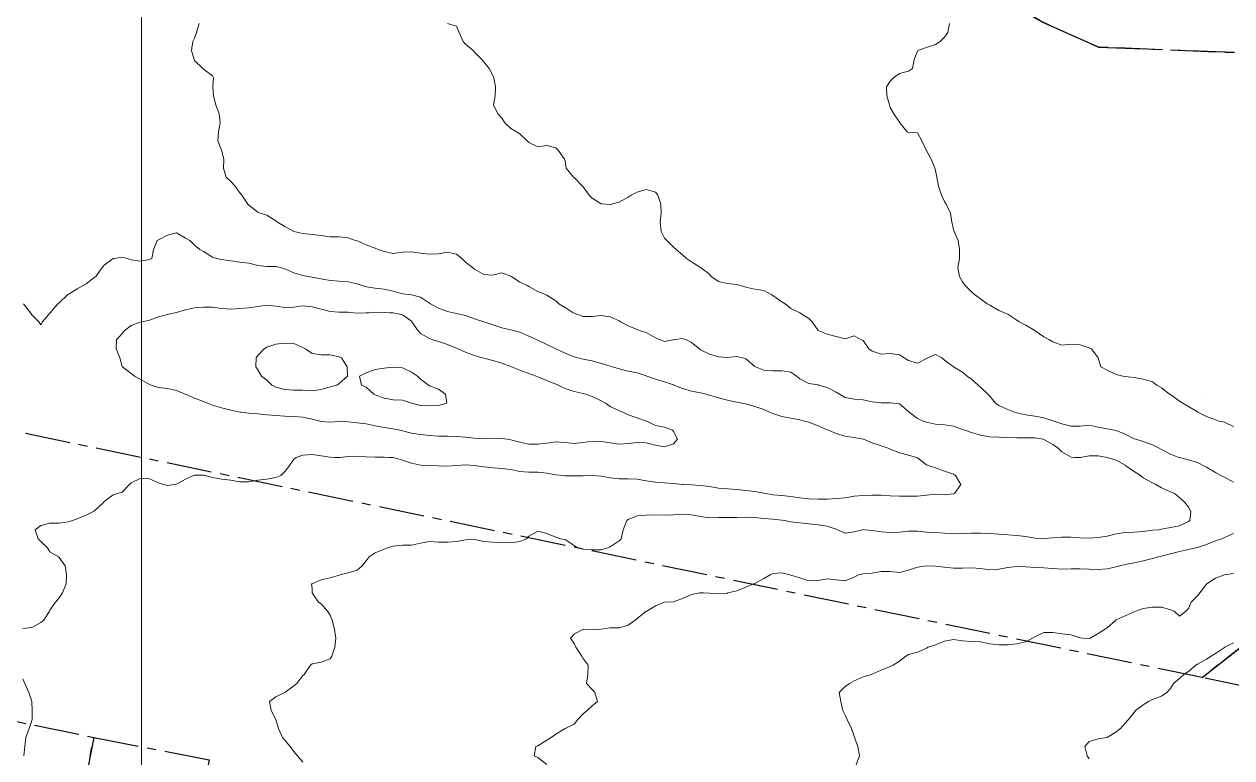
# Model space of a CAD drawing. Header units: centimetres. Extents: x 0 to 642158, y -847 to 649707.
# Drawn here: x 617660.3 to 617727.1, y 621504.1 to 621544.7 of the extents above; entities that cross this region are included whole.
import ezdxf

# ---------------------------------------------------------------- set-up
doc = ezdxf.new("R2010")
doc.units = ezdxf.units.CM
doc.header["$MEASUREMENT"] = 0
doc.linetypes.add('CENTERX2', pattern=[4, 2.5, -0.5, 0.5, -0.5])
doc.layers.add('MEV_grille', color=254, linetype='Continuous', lineweight=9)
doc.layers.add('WAL_topographie 0.5', color=253, linetype='Continuous', lineweight=20)
doc.layers.add('SPW_parcellaire cadastral', color=7, linetype='CENTERX2', lineweight=25, true_color=0xff0542)

# ---------------------------------------------------------------- blocks, each defined once
blk = doc.blocks.new('*U112')
at = {"layer": 'MEV_grille', "transparency": 33554687}
blk.add_lwpolyline([(0, 1825.476), (0, -1825.476)], dxfattribs=at)
blk = doc.blocks.new('*U113')
at = {"layer": 'MEV_grille', "color": 0, "linetype": 'ByBlock', "lineweight": -2, "transparency": 16777216}
blk.add_blockref('*U112', (2300, 0), dxfattribs=at)

msp = doc.modelspace()

# ---------------------------------------------------------------- linework, layer by layer
at = {"layer": 'SPW_parcellaire cadastral'}
for points in [[(617725.513, 621508.568), (617639.774, 621526.344), (617639.181, 621529.065), (617639.581, 621536.413), (617639.091, 621538.741), (617640.258, 621542.066), (617642.951, 621543.693), (617649.446, 621546.811), (617654.842, 621550.818), (617656.855, 621553.02), (617658.402, 621555.763), (617659.176, 621558.82), (617659.481, 621564.887)], [(617760.33, 621544.073), (617754.659, 621542.671), (617753.145, 621541.511), (617751.167, 621538.696), (617744.7, 621522.447), (617743.369, 621520.336), (617739.466, 621516.322), (617728.129, 621508.024), (617725.513, 621508.568), (617741.293, 621521.02), (617742.528, 621522.852), (617743.451, 621524.802), (617747.39, 621535.02), (617749.023, 621539.334), (617748.916, 621540.79), (617748.216, 621541.749), (617747.286, 621542.361), (617719.763, 621543.438), (617716.634, 621544.841), (617714.314, 621546.262), (617712.517, 621548.309), (617711.284, 621550.721), (617710.735, 621552.874), (617710.657, 621554.325)], [(617710.657, 621554.325), (617710.735, 621552.874), (617711.284, 621550.721), (617712.517, 621548.309), (617714.314, 621546.262), (617716.634, 621544.841), (617719.763, 621543.438), (617747.286, 621542.361), (617748.216, 621541.749), (617748.916, 621540.79), (617749.023, 621539.334), (617747.39, 621535.02), (617743.451, 621524.802), (617742.528, 621522.852), (617741.293, 621521.02), (617725.513, 621508.568)], [(617590.35, 621520.335), (617664.181, 621505.264), (617663.391, 621501.294)], [(617670.564, 621504.013), (617669.702, 621499.957), (617668.091, 621491.945), (617663.438, 621465.643), (617659.623, 621466.441), (617657.148, 621466.959), (617658.346, 621473.07), (617659.411, 621478.777), (617661.95, 621493.139), (617663.391, 621501.294), (617664.181, 621505.264), (617670.564, 621504.013)]]:
    msp.add_lwpolyline(points, dxfattribs=at)
at = {"layer": 'WAL_topographie 0.5'}
for points in [[(617670.012, 621544.75), (617669.859, 621544.25), (617669.75, 621543.932), (617669.65, 621543.75), (617669.59, 621543.25), (617669.73, 621542.75), (617669.75, 621542.708), (617670.208, 621542.25), (617670.25, 621542.217), (617670.75, 621541.857), (617670.8, 621541.75), (617670.761, 621541.25), (617670.808, 621540.75), (617670.935, 621540.25), (617671.12, 621539.75), (617671.174, 621539.25), (617671.069, 621538.75), (617671.048, 621538.25), (617671.25, 621537.75), (617671.25, 621537.75), (617671.363, 621537.25), (617671.352, 621536.75), (617671.491, 621536.25), (617671.75, 621536), (617672, 621535.75), (617672.25, 621535.382), (617672.359, 621535.25), (617672.708, 621534.75), (617672.75, 621534.7), (617673.25, 621534.321), (617673.375, 621534.25), (617673.75, 621534.145), (617674.25, 621533.831), (617674.347, 621533.75), (617674.75, 621533.523), (617675.25, 621533.25), (617675.25, 621533.25), (617675.75, 621533.127), (617676.25, 621533.069), (617676.75, 621533.017), (617677.25, 621532.947), (617677.75, 621532.95), (617678.25, 621532.896), (617678.65, 621532.75), (617678.75, 621532.722), (617679.25, 621532.509), (617679.75, 621532.315), (617679.906, 621532.25), (617680.25, 621532.138), (617680.75, 621532.032), (617681.25, 621532.102), (617681.75, 621532.11), (617682.25, 621532.038), (617682.75, 621531.983), (617683.25, 621532.012), (617683.75, 621532.105), (617684.25, 621531.998), (617684.54, 621531.75), (617684.75, 621531.548), (617685.122, 621531.25), (617685.25, 621531.162), (617685.75, 621530.86), (617686.25, 621530.833), (617686.75, 621530.962), (617687.25, 621530.78), (617687.295, 621530.75), (617687.75, 621530.436), (617688.162, 621530.25), (617688.25, 621530.198), (617688.75, 621529.933), (617689.173, 621529.75), (617689.25, 621529.724), (617689.75, 621529.399), (617689.908, 621529.25), (617690.25, 621529.044), (617690.703, 621528.75), (617690.75, 621528.719), (617691.25, 621528.535), (617691.75, 621528.536), (617692.25, 621528.597), (617692.75, 621528.526), (617693.25, 621528.293), (617693.321, 621528.25), (617693.75, 621528.026), (617694.25, 621527.814), (617694.425, 621527.75), (617694.75, 621527.648), (617695.25, 621527.366), (617695.521, 621527.25), (617695.75, 621527.162), (617696.208, 621527.25), (617696.25, 621527.256), (617696.75, 621527.32), (617696.97, 621527.25), (617697.25, 621527.099), (617697.697, 621526.75), (617697.75, 621526.706), (617698.25, 621526.458), (617698.75, 621526.317), (617699.25, 621526.265), (617699.75, 621526.33), (617700.089, 621526.25), (617700.25, 621526.207), (617700.75, 621525.782), (617700.794, 621525.75), (617701.25, 621525.578), (617701.75, 621525.528), (617702.25, 621525.542), (617702.75, 621525.457), (617703.066, 621525.25), (617703.25, 621525.097), (617703.75, 621524.842), (617704.25, 621524.756), (617704.272, 621524.75), (617704.75, 621524.617), (617705.25, 621524.363), (617705.437, 621524.25), (617705.75, 621524.064), (617706.25, 621523.963), (617706.75, 621523.924), (617707.25, 621523.825), (617707.75, 621523.763), (617708.25, 621523.77), (617708.426, 621523.75), (617708.75, 621523.711), (617709.25, 621523.281), (617709.285, 621523.25), (617709.75, 621522.892), (617710.069, 621522.75), (617710.25, 621522.694), (617710.75, 621522.58), (617711.25, 621522.55), (617711.75, 621522.48), (617712.25, 621522.29), (617712.366, 621522.25), (617712.75, 621522.133), (617713.25, 621521.987), (617713.75, 621521.889), (617714.25, 621521.863), (617714.75, 621521.849), (617715.25, 621521.83), (617715.75, 621521.839), (617716.25, 621521.836), (617716.71, 621521.75), (617716.75, 621521.739), (617717.25, 621521.454), (617717.537, 621521.25), (617717.75, 621521.052), (617718.25, 621520.755), (617718.45, 621520.75), (617718.75, 621520.743), (617718.782, 621520.75), (617719.25, 621520.834), (617719.75, 621520.829), (617720.25, 621520.752), (617720.256, 621520.75), (617720.75, 621520.598), (617721.25, 621520.311), (617721.343, 621520.25), (617721.75, 621519.968), (617722.09, 621519.75), (617722.25, 621519.625), (617722.75, 621519.335), (617722.949, 621519.25), (617723.25, 621519.069), (617723.75, 621518.851), (617723.97, 621518.75), (617724.25, 621518.537), (617724.555, 621518.25), (617724.75, 621517.988), (617724.879, 621517.75), (617724.817, 621517.25), (617724.75, 621517.2), (617724.25, 621516.971), (617723.75, 621516.866), (617723.25, 621516.773), (617723.11, 621516.75), (617722.75, 621516.716), (617722.25, 621516.654), (617721.75, 621516.611), (617721.25, 621516.6), (617720.75, 621516.517), (617720.25, 621516.389), (617719.75, 621516.315), (617719.25, 621516.287), (617718.75, 621516.302), (617718.25, 621516.33), (617717.75, 621516.333), (617717.25, 621516.299), (617716.75, 621516.257), (617716.25, 621516.28), (617715.75, 621516.366), (617715.25, 621516.435), (617714.75, 621516.465), (617714.25, 621516.496), (617713.75, 621516.545), (617713.25, 621516.564), (617712.75, 621516.557), (617712.25, 621516.541), (617711.75, 621516.527), (617711.25, 621516.555), (617710.75, 621516.594), (617710.25, 621516.618), (617709.75, 621516.663), (617709.25, 621516.676), (617708.75, 621516.622), (617708.25, 621516.593), (617707.75, 621516.627), (617707.25, 621516.711), (617706.85, 621516.75), (617706.75, 621516.758), (617706.705, 621516.75), (617706.25, 621516.632), (617705.75, 621516.565), (617705.329, 621516.75), (617705.25, 621516.78), (617704.75, 621516.953), (617704.25, 621517.01), (617703.75, 621517.076), (617703.25, 621517.127), (617702.75, 621517.18), (617702.397, 621517.25), (617702.25, 621517.276), (617701.75, 621517.334), (617701.25, 621517.378), (617700.75, 621517.425), (617700.25, 621517.435), (617699.75, 621517.425), (617699.25, 621517.425), (617698.75, 621517.422), (617698.25, 621517.412), (617697.75, 621517.475), (617697.25, 621517.576), (617696.75, 621517.6), (617696.25, 621517.576), (617695.75, 621517.562), (617695.25, 621517.564), (617694.75, 621517.562), (617694.25, 621517.522), (617693.75, 621517.319), (617693.666, 621517.25), (617693.475, 621516.75), (617693.366, 621516.25), (617693.25, 621516.13), (617692.75, 621515.808), (617692.605, 621515.75), (617692.25, 621515.645), (617691.75, 621515.628), (617691.25, 621515.673), (617690.933, 621515.75), (617690.75, 621515.869), (617690.25, 621516.205), (617690, 621516.25), (617689.75, 621516.333), (617689.25, 621516.532), (617688.75, 621516.672), (617688.25, 621516.4), (617688.122, 621516.25), (617687.75, 621516.099), (617687.25, 621516.029), (617686.75, 621516.045), (617686.25, 621516.06), (617685.75, 621516.102), (617685.25, 621516.199), (617684.75, 621516.197), (617684.25, 621516.103), (617683.75, 621516.052), (617683.25, 621516.065), (617682.75, 621516.091), (617682.25, 621515.997), (617681.75, 621515.894), (617681.25, 621515.893), (617680.75, 621515.83), (617680.45, 621515.75), (617680.25, 621515.674), (617679.75, 621515.473), (617679.411, 621515.25), (617679.25, 621515.023), (617679.019, 621514.75), (617678.75, 621514.509), (617678.25, 621514.358), (617677.806, 621514.25), (617677.75, 621514.243), (617677.25, 621514.086), (617676.75, 621513.979), (617676.25, 621513.762), (617676.227, 621513.75), (617676.25, 621513.5), (617676.262, 621513.25), (617676.617, 621512.75), (617676.75, 621512.645), (617677.116, 621512.25), (617677.25, 621512.021), (617677.364, 621511.75), (617677.5, 621511.25), (617677.569, 621510.75), (617677.514, 621510.25), (617677.34, 621509.75), (617677.25, 621509.614), (617676.75, 621509.431), (617676.25, 621509.333), (617676.167, 621509.25), (617675.818, 621508.75), (617675.75, 621508.685), (617675.417, 621508.25), (617675.25, 621508.115), (617674.75, 621507.75), (617674.75, 621507.75), (617674.25, 621507.5), (617673.897, 621507.25), (617673.987, 621506.75), (617674.25, 621506.25), (617674.25, 621506.25), (617674.393, 621505.75), (617674.621, 621505.25), (617674.75, 621505.118), (617675.041, 621504.75), (617675.25, 621504.477), (617675.442, 621504.25), (617675.75, 621503.897)], [(617683.75, 621544.75), (617684.25, 621544.6), (617684.39, 621544.25), (617684.607, 621543.75), (617684.75, 621543.602), (617685.163, 621543.25), (617685.25, 621543.17), (617685.654, 621542.75), (617685.75, 621542.618), (617686.054, 621542.25), (617686.25, 621541.875), (617686.306, 621541.75), (617686.408, 621541.25), (617686.393, 621540.75), (617686.292, 621540.25), (617686.54, 621539.75), (617686.75, 621539.515), (617686.911, 621539.25), (617687.25, 621538.933), (617687.573, 621538.75), (617687.75, 621538.639), (617688.154, 621538.25), (617688.25, 621538.167), (617688.75, 621537.926), (617689.25, 621538), (617689.75, 621537.861), (617689.875, 621537.75), (617690.231, 621537.25), (617690.25, 621537.15), (617690.317, 621536.75), (617690.719, 621536.25), (617690.75, 621536.231), (617691.214, 621535.75), (617691.25, 621535.708), (617691.583, 621535.25), (617691.75, 621535.078), (617692.25, 621534.779), (617692.5, 621534.75), (617692.75, 621534.726), (617692.817, 621534.75), (617693.25, 621534.873), (617693.75, 621535.135), (617693.917, 621535.25), (617694.25, 621535.417), (617694.75, 621535.564), (617695.25, 621535.421), (617695.393, 621535.25), (617695.558, 621534.75), (617695.563, 621534.25), (617695.514, 621533.75), (617695.575, 621533.25), (617695.75, 621532.882), (617695.882, 621532.75), (617696.25, 621532.382), (617696.406, 621532.25), (617696.75, 621531.944), (617696.969, 621531.75), (617697.25, 621531.57), (617697.75, 621531.25), (617697.75, 621531.25), (617698.25, 621530.886), (617698.341, 621530.75), (617698.75, 621530.485), (617699.25, 621530.364), (617699.75, 621530.319), (617699.946, 621530.25), (617700.25, 621530.172), (617700.75, 621530.044), (617701.25, 621529.977), (617701.652, 621529.75), (617701.75, 621529.701), (617702.25, 621529.349), (617702.433, 621529.25), (617702.75, 621528.987), (617703.25, 621528.75), (617703.25, 621528.75), (617703.75, 621528.426), (617703.935, 621528.25), (617704.25, 621527.773), (617704.298, 621527.75), (617704.75, 621527.56), (617705.25, 621527.438), (617705.75, 621527.315), (617706.25, 621527.479), (617706.643, 621527.25), (617706.75, 621527.213), (617707.061, 621526.75), (617707.25, 621526.629), (617707.75, 621526.46), (617708.25, 621526.503), (617708.75, 621526.427), (617709.011, 621526.25), (617709.25, 621526.105), (617709.75, 621525.956), (617710.25, 621526.218), (617710.319, 621526.25), (617710.75, 621526.434), (617711.097, 621526.25), (617711.25, 621526.135), (617711.75, 621525.75), (617711.75, 621525.75), (617712.25, 621525.465), (617712.507, 621525.25), (617712.75, 621525.068), (617713.105, 621524.75), (617713.25, 621524.631), (617713.654, 621524.25), (617713.75, 621524.144), (617714.073, 621523.75), (617714.25, 621523.626), (617714.75, 621523.404), (617715.132, 621523.25), (617715.25, 621523.215), (617715.75, 621523.099), (617716.25, 621523.038), (617716.75, 621522.937), (617717.25, 621522.768), (617717.299, 621522.75), (617717.75, 621522.605), (617718.25, 621522.48), (617718.75, 621522.484), (617719.25, 621522.535), (617719.75, 621522.422), (617720.25, 621522.322), (617720.65, 621522.25), (617720.75, 621522.238), (617721.25, 621522.041), (617721.75, 621521.782), (617721.839, 621521.75), (617722.25, 621521.629), (617722.75, 621521.438), (617723.125, 621521.25), (617723.25, 621521.179), (617723.75, 621520.933), (617724.208, 621520.75), (617724.25, 621520.736), (617724.75, 621520.613), (617725.25, 621520.465), (617725.673, 621520.25), (617725.75, 621520.21), (617726.25, 621519.921), (617726.543, 621519.75), (617726.75, 621519.654), (617727.25, 621519.387)], [(617711.517, 621544.75), (617711.439, 621544.25), (617711.25, 621543.992), (617711.008, 621543.75), (617710.75, 621543.587), (617710.25, 621543.411), (617709.776, 621543.25), (617709.75, 621543.217), (617709.566, 621542.75), (617709.484, 621542.25), (617709.25, 621542.11), (617708.75, 621541.973), (617708.422, 621541.75), (617708.25, 621541.554), (617708.043, 621541.25), (617708.065, 621540.75), (617708.207, 621540.25), (617708.25, 621540.096), (617708.437, 621539.75), (617708.75, 621539.281), (617708.781, 621539.25), (617709.183, 621538.75), (617709.25, 621538.713), (617709.75, 621538.7), (617709.987, 621538.25), (617710.228, 621537.75), (617710.25, 621537.721), (617710.508, 621537.25), (617710.721, 621536.75), (617710.75, 621536.625), (617710.833, 621536.25), (617710.926, 621535.75), (617711.083, 621535.25), (617711.25, 621534.906), (617711.339, 621534.75), (617711.583, 621534.25), (617711.663, 621533.75), (617711.75, 621533.35), (617711.776, 621533.25), (617712.009, 621532.75), (617712.083, 621532.25), (617712.073, 621531.75), (617711.991, 621531.25), (617712.088, 621530.75), (617712.25, 621530.45), (617712.388, 621530.25), (617712.75, 621529.9), (617712.917, 621529.75), (617713.25, 621529.525), (617713.605, 621529.25), (617713.75, 621529.16), (617714.25, 621528.878), (617714.562, 621528.75), (617714.75, 621528.662), (617715.25, 621528.347), (617715.381, 621528.25), (617715.75, 621528.065), (617716.25, 621527.769), (617716.275, 621527.75), (617716.75, 621527.417), (617717.056, 621527.25), (617717.25, 621527.141), (617717.75, 621526.965), (617718.25, 621527.006), (617718.75, 621526.971), (617719.25, 621526.804), (617719.378, 621526.75), (617719.75, 621526.25), (617719.75, 621526.25), (617719.904, 621525.75), (617720.25, 621525.566), (617720.75, 621525.336), (617721.111, 621525.25), (617721.25, 621525.226), (617721.75, 621525.17), (617722.25, 621525.083), (617722.75, 621524.936), (617722.994, 621524.75), (617723.25, 621524.592), (617723.705, 621524.25), (617723.75, 621524.226), (617724.25, 621523.858), (617724.435, 621523.75), (617724.75, 621523.557), (617725.25, 621523.265), (617725.265, 621523.25), (617725.75, 621523.011), (617726.25, 621522.823), (617726.444, 621522.75), (617726.75, 621522.698), (617727.25, 621522.458)], [(617660.292, 621529.25), (617660.675, 621528.75), (617660.75, 621528.635), (617661.135, 621528.25), (617661.25, 621528.083), (617661.329, 621528.25), (617661.75, 621528.721), (617661.758, 621528.75), (617662.189, 621529.25), (617662.25, 621529.293), (617662.741, 621529.75), (617662.75, 621529.757), (617663.25, 621530.063), (617663.594, 621530.25), (617663.75, 621530.35), (617664.25, 621530.727), (617664.282, 621530.75), (617664.633, 621531.25), (617664.75, 621531.374), (617665.25, 621531.745), (617665.281, 621531.75), (617665.75, 621531.825), (617666.018, 621531.75), (617666.25, 621531.668), (617666.75, 621531.608), (617667.25, 621531.685), (617667.393, 621531.75), (617667.479, 621532.25), (617667.688, 621532.75), (617667.75, 621532.789), (617668.25, 621533.032), (617668.75, 621533.16), (617669.25, 621532.876), (617669.485, 621532.75), (617669.75, 621532.49), (617670.034, 621532.25), (617670.25, 621532.134), (617670.75, 621531.82), (617670.967, 621531.75), (617671.25, 621531.691), (617671.75, 621531.616), (617672.25, 621531.548), (617672.75, 621531.5), (617673.25, 621531.354), (617673.75, 621531.314), (617674.25, 621531.311), (617674.487, 621531.25), (617674.75, 621531.171), (617675.25, 621530.95), (617675.75, 621530.81), (617676.044, 621530.75), (617676.25, 621530.717), (617676.75, 621530.625), (617677.25, 621530.528), (617677.75, 621530.487), (617678.25, 621530.464), (617678.75, 621530.343), (617679.033, 621530.25), (617679.25, 621530.19), (617679.75, 621530.103), (617680.25, 621530.044), (617680.75, 621529.942), (617681.25, 621529.804), (617681.6, 621529.75), (617681.75, 621529.731), (617682.25, 621529.605), (617682.75, 621529.28), (617682.801, 621529.25), (617683.25, 621529.005), (617683.75, 621528.827), (617684.065, 621528.75), (617684.25, 621528.706), (617684.75, 621528.59), (617685.25, 621528.412), (617685.75, 621528.25), (617685.75, 621528.25), (617686.25, 621528.088), (617686.75, 621527.907), (617687.25, 621527.799), (617687.456, 621527.75), (617687.75, 621527.669), (617688.25, 621527.446), (617688.71, 621527.25), (617688.75, 621527.233), (617689.25, 621527), (617689.75, 621526.75), (617689.75, 621526.75), (617690.25, 621526.519), (617690.75, 621526.314), (617690.983, 621526.25), (617691.25, 621526.178), (617691.75, 621526.082), (617692.25, 621525.946), (617692.75, 621525.791), (617692.883, 621525.75), (617693.25, 621525.644), (617693.75, 621525.523), (617694.25, 621525.427), (617694.75, 621525.265), (617694.786, 621525.25), (617695.25, 621525.073), (617695.75, 621524.922), (617696.25, 621524.758), (617696.273, 621524.75), (617696.75, 621524.567), (617697.25, 621524.42), (617697.75, 621524.326), (617698.055, 621524.25), (617698.25, 621524.197), (617698.75, 621524.052), (617699.25, 621523.914), (617699.75, 621523.81), (617700.042, 621523.75), (617700.25, 621523.711), (617700.75, 621523.568), (617701.25, 621523.39), (617701.559, 621523.25), (617701.75, 621523.171), (617702.25, 621523.012), (617702.75, 621522.915), (617703.25, 621522.822), (617703.506, 621522.75), (617703.75, 621522.691), (617704.25, 621522.489), (617704.75, 621522.278), (617704.837, 621522.25), (617705.25, 621522.075), (617705.75, 621521.916), (617706.25, 621521.846), (617706.75, 621521.755), (617706.767, 621521.75), (617707.25, 621521.561), (617707.75, 621521.39), (617708.132, 621521.25), (617708.25, 621521.2), (617708.75, 621520.996), (617709.25, 621520.865), (617709.696, 621520.75), (617709.75, 621520.717), (617710.25, 621520.332), (617710.512, 621520.25), (617710.75, 621520.171), (617711.25, 621519.996), (617711.75, 621519.818), (617711.861, 621519.75), (617712.16, 621519.25), (617711.794, 621518.75), (617711.75, 621518.735), (617711.25, 621518.67), (617710.75, 621518.71), (617710.25, 621518.663), (617709.75, 621518.602), (617709.25, 621518.602), (617708.75, 621518.596), (617708.25, 621518.622), (617707.75, 621518.663), (617707.25, 621518.658), (617706.75, 621518.645), (617706.25, 621518.598), (617705.75, 621518.514), (617705.25, 621518.466), (617704.75, 621518.446), (617704.25, 621518.436), (617703.75, 621518.455), (617703.25, 621518.518), (617702.75, 621518.59), (617702.25, 621518.632), (617701.75, 621518.682), (617701.354, 621518.75), (617701.25, 621518.771), (617700.75, 621518.867), (617700.25, 621518.916), (617699.75, 621518.965), (617699.25, 621519.005), (617698.75, 621519.048), (617698.25, 621519.136), (617697.75, 621519.201), (617697.25, 621519.224), (617696.813, 621519.25), (617696.75, 621519.254), (617696.25, 621519.304), (617695.75, 621519.345), (617695.25, 621519.377), (617694.75, 621519.461), (617694.25, 621519.548), (617693.75, 621519.564), (617693.25, 621519.562), (617692.75, 621519.62), (617692.25, 621519.703), (617691.75, 621519.739), (617691.25, 621519.735), (617690.75, 621519.725), (617690.25, 621519.738), (617690.13, 621519.75), (617689.75, 621519.79), (617689.25, 621519.878), (617688.75, 621519.93), (617688.25, 621519.927), (617687.75, 621519.972), (617687.25, 621520.072), (617686.75, 621520.141), (617686.25, 621520.179), (617685.75, 621520.228), (617685.599, 621520.25), (617685.25, 621520.292), (617684.75, 621520.33), (617684.25, 621520.302), (617683.75, 621520.271), (617683.25, 621520.278), (617682.75, 621520.297), (617682.25, 621520.327), (617681.75, 621520.428), (617681.25, 621520.602), (617680.75, 621520.737), (617680.528, 621520.75), (617680.25, 621520.761), (617679.75, 621520.764), (617679.25, 621520.786), (617678.75, 621520.808), (617678.25, 621520.792), (617677.817, 621520.75), (617677.75, 621520.74), (617677.5, 621520.75), (617677.25, 621520.756), (617676.75, 621520.831), (617676.25, 621520.906), (617675.75, 621520.877), (617675.372, 621520.75), (617675.25, 621520.652), (617674.965, 621520.25), (617674.75, 621519.975), (617674.525, 621519.75), (617674.25, 621519.628), (617673.75, 621519.543), (617673.25, 621519.486), (617672.75, 621519.395), (617672.25, 621519.401), (617671.75, 621519.483), (617671.25, 621519.538), (617670.75, 621519.644), (617670.338, 621519.75), (617670.25, 621519.77), (617669.75, 621519.769), (617669.694, 621519.75), (617669.25, 621519.553), (617668.75, 621519.264), (617668.65, 621519.25), (617668.25, 621519.197), (617668.039, 621519.25), (617667.75, 621519.35), (617667.25, 621519.561), (617666.75, 621519.587), (617666.25, 621519.336), (617666.156, 621519.25), (617665.75, 621518.831), (617665.472, 621518.75), (617665.25, 621518.676), (617664.75, 621518.317), (617664.715, 621518.25), (617664.25, 621517.828), (617664.15, 621517.75), (617663.75, 621517.561), (617663.25, 621517.354), (617662.988, 621517.25), (617662.75, 621517.178), (617662.25, 621517.104), (617661.75, 621517.106), (617661.25, 621516.985), (617660.934, 621516.75), (617661.092, 621516.25), (617661.25, 621516.092), (617661.611, 621515.75), (617661.75, 621515.533), (617662.214, 621515.25), (617662.25, 621515.208), (617662.594, 621514.75), (617662.667, 621514.25), (617662.655, 621513.75), (617662.44, 621513.25), (617662.25, 621512.984), (617662.055, 621512.75), (617661.75, 621512.292), (617661.733, 621512.25), (617661.41, 621511.75), (617661.25, 621511.617), (617660.75, 621511.335), (617660.25, 621511.281)], [(617696.479, 621521.75), (617696.25, 621521.505), (617695.75, 621521.339), (617695.25, 621521.424), (617694.75, 621521.554), (617694.25, 621521.58), (617693.75, 621521.519), (617693.25, 621521.489), (617692.75, 621521.552), (617692.25, 621521.631), (617691.75, 621521.651), (617691.25, 621521.571), (617690.75, 621521.51), (617690.25, 621521.566), (617689.75, 621521.604), (617689.25, 621521.544), (617688.75, 621521.474), (617688.25, 621521.484), (617687.75, 621521.591), (617687.25, 621521.722), (617687.056, 621521.75), (617686.75, 621521.798), (617686.25, 621521.803), (617685.75, 621521.79), (617685.25, 621521.815), (617684.75, 621521.868), (617684.25, 621521.907), (617683.75, 621521.916), (617683.25, 621521.923), (617682.75, 621521.958), (617682.25, 621522.007), (617681.75, 621522.088), (617681.25, 621522.217), (617681.104, 621522.25), (617680.75, 621522.332), (617680.25, 621522.4), (617679.75, 621522.492), (617679.25, 621522.597), (617678.75, 621522.669), (617678.25, 621522.713), (617677.75, 621522.726), (617677.25, 621522.697), (617676.75, 621522.728), (617676.676, 621522.75), (617676.25, 621522.863), (617675.75, 621522.972), (617675.25, 621523.006), (617674.75, 621523.032), (617674.25, 621523.066), (617673.75, 621523.098), (617673.25, 621523.154), (617672.75, 621523.2), (617672.319, 621523.25), (617672.25, 621523.257), (617671.75, 621523.367), (617671.25, 621523.491), (617670.75, 621523.636), (617670.462, 621523.75), (617670.25, 621523.835), (617669.75, 621524.024), (617669.25, 621524.244), (617669.237, 621524.25), (617668.75, 621524.444), (617668.25, 621524.556), (617667.75, 621524.618), (617667.342, 621524.75), (617667.25, 621524.784), (617666.75, 621525.076), (617666.427, 621525.25), (617666.25, 621525.389), (617665.758, 621525.75), (617665.75, 621525.781), (617665.616, 621526.25), (617665.409, 621526.75), (617665.436, 621527.25), (617665.75, 621527.605), (617665.861, 621527.75), (617666.25, 621528.047), (617666.75, 621528.231), (617666.843, 621528.25), (617667.25, 621528.342), (617667.75, 621528.514), (617668.25, 621528.653), (617668.657, 621528.75), (617668.75, 621528.77), (617669.25, 621528.913), (617669.75, 621529.012), (617670.25, 621529.063), (617670.75, 621529.056), (617671.25, 621528.982), (617671.75, 621528.948), (617672.25, 621528.986), (617672.75, 621529.025), (617673.25, 621529.091), (617673.75, 621529.166), (617674.25, 621529.12), (617674.75, 621529.04), (617675.25, 621529.063), (617675.75, 621529.124), (617676.25, 621529.072), (617676.75, 621528.938), (617677.25, 621528.822), (617677.75, 621528.786), (617678.25, 621528.776), (617678.555, 621528.75), (617678.75, 621528.731), (617679.25, 621528.735), (617679.408, 621528.75), (617679.75, 621528.774), (617680.25, 621528.767), (617680.563, 621528.75), (617680.75, 621528.738), (617681.25, 621528.639), (617681.75, 621528.279), (617681.779, 621528.25), (617682.118, 621527.75), (617682.25, 621527.609), (617682.75, 621527.325), (617682.945, 621527.25), (617683.25, 621527.156), (617683.75, 621526.984), (617684.25, 621526.781), (617684.322, 621526.75), (617684.75, 621526.564), (617685.25, 621526.376), (617685.671, 621526.25), (617685.75, 621526.228), (617686.25, 621526.101), (617686.75, 621525.969), (617687.25, 621525.769), (617687.294, 621525.75), (617687.75, 621525.572), (617688.25, 621525.396), (617688.662, 621525.25), (617688.75, 621525.211), (617689.25, 621525.009), (617689.75, 621524.801), (617689.877, 621524.75), (617690.25, 621524.558), (617690.75, 621524.393), (617691.25, 621524.279), (617691.375, 621524.25), (617691.75, 621524.115), (617692.25, 621523.869), (617692.495, 621523.75), (617692.75, 621523.566), (617693.25, 621523.323), (617693.453, 621523.25), (617693.75, 621523.107), (617694.25, 621522.929), (617694.75, 621522.76), (617694.778, 621522.75), (617695.25, 621522.52), (617695.75, 621522.423), (617696.199, 621522.25), (617696.25, 621522.185), (617696.479, 621521.75)], [(617677.629, 621524.75), (617677.25, 621524.651), (617676.75, 621524.506), (617676.25, 621524.437), (617675.75, 621524.46), (617675.25, 621524.476), (617674.75, 621524.505), (617674.25, 621524.64), (617674.031, 621524.75), (617673.75, 621525.028), (617673.463, 621525.25), (617673.25, 621525.593), (617673.134, 621525.75), (617673.154, 621526.25), (617673.25, 621526.377), (617673.61, 621526.75), (617673.75, 621526.853), (617674.25, 621527.017), (617674.75, 621527.065), (617675.25, 621527.051), (617675.75, 621526.824), (617675.885, 621526.75), (617676.25, 621526.49), (617676.75, 621526.421), (617677.25, 621526.422), (617677.75, 621526.315), (617677.885, 621526.25), (617678.195, 621525.75), (617678.221, 621525.25), (617677.75, 621524.838), (617677.629, 621524.75)], [(617683.709, 621523.75), (617683.25, 621523.611), (617682.75, 621523.598), (617682.25, 621523.614), (617681.761, 621523.75), (617681.75, 621523.755), (617681.25, 621523.913), (617680.75, 621523.938), (617680.25, 621524.016), (617679.75, 621524.215), (617679.676, 621524.25), (617679.25, 621524.63), (617678.994, 621524.75), (617678.886, 621525.25), (617679.25, 621525.417), (617679.75, 621525.605), (617680.25, 621525.678), (617680.75, 621525.746), (617681.25, 621525.703), (617681.75, 621525.46), (617682.096, 621525.25), (617682.25, 621525.081), (617682.703, 621524.75), (617682.75, 621524.714), (617683.25, 621524.52), (617683.645, 621524.25), (617683.709, 621523.75)], [(617725.75, 621524.25), (617725.75, 621524.25), (617725.75, 621524.25), (617725.75, 621524.25), (617725.75, 621524.25)], [(617727.25, 621516.544), (617726.75, 621516.32), (617726.596, 621516.25), (617726.25, 621516.128), (617725.75, 621515.931), (617725.25, 621515.767), (617725.164, 621515.75), (617724.75, 621515.653), (617724.25, 621515.548), (617723.75, 621515.423), (617723.25, 621515.29), (617723.083, 621515.25), (617722.75, 621515.149), (617722.25, 621515.021), (617721.75, 621514.923), (617721.25, 621514.828), (617720.94, 621514.75), (617720.75, 621514.69), (617720.25, 621514.577), (617719.75, 621514.549), (617719.25, 621514.568), (617718.75, 621514.589), (617718.25, 621514.581), (617717.75, 621514.573), (617717.25, 621514.609), (617716.75, 621514.638), (617716.25, 621514.663), (617715.75, 621514.704), (617715.25, 621514.708), (617714.75, 621514.654), (617714.25, 621514.562), (617713.75, 621514.536), (617713.25, 621514.61), (617712.75, 621514.638), (617712.25, 621514.619), (617711.75, 621514.628), (617711.25, 621514.682), (617710.75, 621514.739), (617710.25, 621514.743), (617709.75, 621514.686), (617709.25, 621514.519), (617708.75, 621514.384), (617708.25, 621514.437), (617707.75, 621514.433), (617707.25, 621514.354), (617706.75, 621514.311), (617706.49, 621514.25), (617706.25, 621514.13), (617705.75, 621513.917), (617705.25, 621513.978), (617704.75, 621514.026), (617704.25, 621513.932), (617703.75, 621513.929), (617703.25, 621514.079), (617702.75, 621514.236), (617702.694, 621514.25), (617702.25, 621514.369), (617701.75, 621514.325), (617701.607, 621514.25), (617701.25, 621514.042), (617700.75, 621513.783), (617700.682, 621513.75), (617700.25, 621513.58), (617699.75, 621513.375), (617699.261, 621513.25), (617699.25, 621513.247), (617698.75, 621513.204), (617698.25, 621513.24), (617697.917, 621513.25), (617697.75, 621513.254), (617697.714, 621513.25), (617697.25, 621513.162), (617696.75, 621512.937), (617696.25, 621512.765), (617695.75, 621512.75), (617695.75, 621512.75), (617695.25, 621512.546), (617694.769, 621512.25), (617694.75, 621512.239), (617694.25, 621511.845), (617694.129, 621511.75), (617693.75, 621511.472), (617693.25, 621511.314), (617692.75, 621511.318), (617692.25, 621511.25), (617692.25, 621511.25), (617691.75, 621511.231), (617691.25, 621511.239), (617690.75, 621510.972), (617690.55, 621510.75), (617690.75, 621510.464), (617690.846, 621510.25), (617691.184, 621509.75), (617691.25, 621509.631), (617691.536, 621509.25), (617691.519, 621508.75), (617691.438, 621508.25), (617691.75, 621507.917), (617691.897, 621507.75), (617692.044, 621507.25), (617691.75, 621507), (617691.472, 621506.75), (617691.25, 621506.568), (617690.958, 621506.25), (617690.75, 621505.987), (617690.25, 621505.75), (617690.25, 621505.75), (617689.75, 621505.447), (617689.49, 621505.25), (617689.25, 621505.104), (617688.75, 621504.794), (617688.632, 621504.75), (617688.546, 621504.25), (617688.75, 621504.148), (617689.25, 621503.762)], [(617727.25, 621514.324), (617726.75, 621514.25), (617726.75, 621514.25), (617726.25, 621514.076), (617725.77, 621513.75), (617725.75, 621513.73), (617725.381, 621513.25), (617725.25, 621513.101), (617724.905, 621512.75), (617724.75, 621512.39), (617724.598, 621512.25), (617724.25, 621511.964), (617723.954, 621512.25), (617723.75, 621512.326), (617723.25, 621512.456), (617722.75, 621512.469), (617722.25, 621512.384), (617721.838, 621512.25), (617721.75, 621512.211), (617721.25, 621511.986), (617720.75, 621511.762), (617720.727, 621511.75), (617720.25, 621511.331), (617720.143, 621511.25), (617719.75, 621511.013), (617719.313, 621510.75), (617719.25, 621510.726), (617718.931, 621510.75), (617718.75, 621510.767), (617718.25, 621510.943), (617717.75, 621510.991), (617717.25, 621511.061), (617716.75, 621511.059), (617716.25, 621510.83), (617716.121, 621510.75), (617715.75, 621510.552), (617715.25, 621510.43), (617714.75, 621510.384), (617714.25, 621510.375), (617713.75, 621510.444), (617713.25, 621510.548), (617712.75, 621510.57), (617712.25, 621510.594), (617711.75, 621510.681), (617711.25, 621510.581), (617710.75, 621510.385), (617710.345, 621510.25), (617710.25, 621510.194), (617709.75, 621509.972), (617709.25, 621509.846), (617709.103, 621509.75), (617708.75, 621509.477), (617708.417, 621509.25), (617708.25, 621509.192), (617707.75, 621508.977), (617707.25, 621508.762), (617707.217, 621508.75), (617706.75, 621508.61), (617706.25, 621508.395), (617706, 621508.25), (617705.75, 621508.068), (617705.417, 621507.75), (617705.509, 621507.25), (617705.628, 621506.75), (617705.75, 621506.485), (617705.871, 621506.25), (617706.111, 621505.75), (617706.25, 621505.333), (617706.272, 621505.25), (617706.456, 621504.75), (617706.553, 621504.25), (617706.353, 621503.75)], [(617727.25, 621510.496), (617726.765, 621510.25), (617726.75, 621510.241), (617726.25, 621509.9), (617726.006, 621509.75), (617725.75, 621509.592), (617725.25, 621509.307), (617725.154, 621509.25), (617724.75, 621508.914), (617724.493, 621508.75), (617724.25, 621508.513), (617723.925, 621508.25), (617723.75, 621507.974), (617723.548, 621507.75), (617723.25, 621507.538), (617722.75, 621507.36), (617722.547, 621507.25), (617722.25, 621507.064), (617721.818, 621506.75), (617721.75, 621506.641), (617721.429, 621506.25), (617721.25, 621506.042), (617720.991, 621505.75), (617720.75, 621505.579), (617720.25, 621505.25), (617720.25, 621505.25), (617719.75, 621505.176), (617719.25, 621505.038), (617719.008, 621504.75), (617719.136, 621504.25), (617719.25, 621504.076)], [(617660.25, 621508.5), (617660.35, 621508.25), (617660.583, 621507.75), (617660.75, 621507.25), (617660.75, 621507.25), (617660.771, 621506.75), (617660.773, 621506.25), (617660.75, 621506.194), (617660.59, 621505.75), (617660.412, 621505.25), (617660.353, 621504.75), (617660.307, 621504.25)]]:
    msp.add_lwpolyline(points, dxfattribs=at)

# ---------------------------------------------------------------- block references
at = {"layer": 'MEV_grille', "transparency": 33554687}
msp.add_blockref('*U113', (615366.814, 620593.644), dxfattribs=at)

doc.saveas('drawing.dxf')
